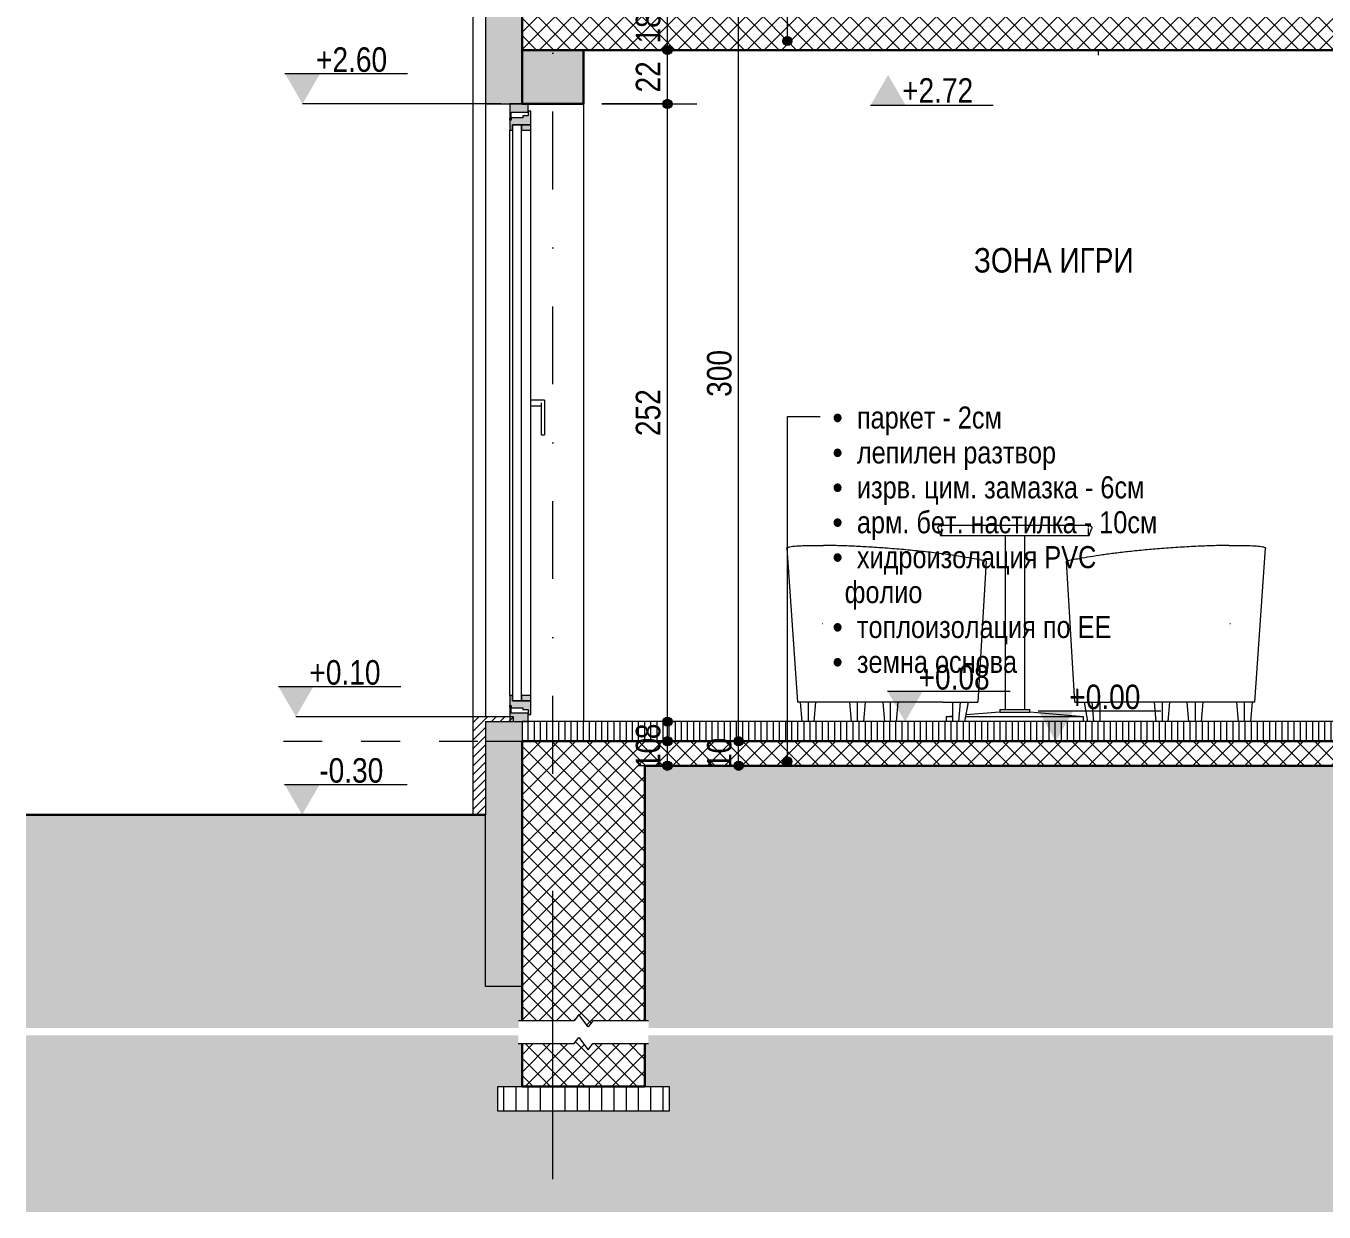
# Model space of a CAD drawing. Header units: centimetres. Extents: x -1987 to 51, y -192 to 807.
# Drawn here: x -1987 to -1457, y -192 to 292 of the extents above; entities that cross this region are included whole.
import ezdxf

# ---------------------------------------------------------------- set-up
doc = ezdxf.new("R2010")
doc.units = ezdxf.units.CM
doc.linetypes.add('Dash', pattern=[31.75, 15.875, -15.875])
doc.linetypes.add('Dash dot', pattern=[79.375, 31.75, -23.8125, 0, -23.8125])
for name, color, linetype, lineweight in [('A-ANNO-DIMS', 7, 'Continuous', 9), ('A-ANNO-DIMS-50', 7, 'Continuous', 9), ('A-ANNO-NOTE', 7, 'Continuous', 9), ('A-AREA-IDEN', 7, 'Continuous', 9), ('A-DETL-GENF', 7, 'Continuous', 9), ('A-DETL-MBND', 7, 'Continuous', 9), ('A-FLOR-FNSH', 7, 'Continuous', 9), ('A-FLOR-LEVL', 7, 'Continuous', 9), ('A-FLOR-MCUT', 7, 'Continuous', 9), ('A-FLOR-PATT', 7, 'Continuous', 9), ('A-GLAZ', 7, 'Continuous', 5), ('A-WALL', 7, 'Continuous', 9), ('A-WALL-PATT', 7, 'Continuous', 9), ('G-ANNO-DIMS', 7, 'Continuous', 9), ('G-ANNO-TEXT', 7, 'Continuous', 9), ('I-FURN', 7, 'Continuous', 9), ('S-BEAM', 7, 'Continuous', 9), ('S-COLS', 7, 'Continuous', 9), ('S-GRID', 7, 'Continuous', 9)]:
    doc.layers.add(name, color=color, linetype=linetype, lineweight=lineweight)
doc.layers.add('A-DETL', color=7, linetype='Continuous', lineweight=9, true_color=0x008000)
doc.styles.add('Arial Narrow', font='ARIALN.TTF', dxfattribs={"height": 10})
doc.styles.add('Arial Narrow_1', font='ARIALN.TTF', dxfattribs={"height": 10})
doc.styles.add('Arial Narrow_3', font='ARIALN.TTF', dxfattribs={"height": 9})
doc.dimstyles.new('TEC_DIM', dxfattribs={"dimscale": 30.48, "dimtxt": 10.23431, "dimasz": 0.492126, "dimexe": 0.393701, "dimexo": 0.246063, "dimgap": 0, "dimtad": 1, "dimdec": 0, "dimzin": 0, "dimdsep": 46, "dimtxsty": 'Arial Narrow', "dimblk1": 'DOTSMALL', "dimblk2": 'DOTSMALL', "dimsah": 1, "dimcen": 0.09, "dimazin": 0, "dimtfac": 1, "dimtdec": 4, "dimtix": 1, "dimtmove": 0, "dimatfit": 3, "dimfxl": 0, "dimtvp": 1, "dimtolj": 1, "dimtzin": 0, "dimarcsym": 0})
pattern_1 = [(45, (-985.806, 295.661), (-1.767767, 1.767767), [])]
pattern_2 = [(45, (-985.806, 295.661), (-3.535534, 3.535534), []), (135, (-985.806, 295.661), (-3.535534, -3.535534), [])]
pattern_3 = [(0, (-985.806, 295.661), (19.05, 19.05), [19.05, -19.05]), (0, (-985.806, 302.805), (19.05, 19.05), [19.05, -19.05]), (0, (-985.806, 309.948), (19.05, 19.05), [19.05, -19.05]), (90, (-983.425, 312.33), (-19.05, 19.05), [19.05, -19.05]), (90, (-976.281, 312.33), (-19.05, 19.05), [19.05, -19.05]), (90, (-969.137, 312.33), (-19.05, 19.05), [19.05, -19.05])]

# ---------------------------------------------------------------- blocks, each defined once
blk = doc.blocks.new('SINGLE - OK - 100x252-2419123-1-1')
at = {"layer": 'A-GLAZ', "true_color": 0xc0c0c0}
h = blk.add_hatch(color=9, dxfattribs=at)
h.paths.add_polyline_path([(-1781.64, 8), (-1781.64, 11.4), (-1788.59, 11.4), (-1788.59, 13.9), (-1789.14, 13.84), (-1789.14, 8), (-1783.18, 8)])
h.paths.add_polyline_path([(-1789.14, 254.1), (-1788.59, 254.1), (-1788.59, 256.6), (-1781.64, 256.6), (-1781.64, 260), (-1789.14, 260)])
h = blk.add_hatch(color=9, dxfattribs=at)
h.paths.add_polyline_path([(-1780.64, 10.9), (-1780.64, 16.5), (-1788.04, 16.5), (-1788.04, 18.7), (-1789.14, 18.7), (-1789.14, 14.6), (-1788.59, 14.6), (-1788.59, 13.62), (-1783.82, 13.62), (-1783.82, 12.9), (-1781.64, 12.9), (-1781.64, 10.9)])
h.paths.add_polyline_path([(-1789.14, 249.3), (-1788.04, 249.3), (-1788.04, 251.5), (-1780.64, 251.5), (-1780.64, 257.1), (-1781.64, 257.1), (-1781.64, 255.1), (-1783.82, 255.1), (-1783.82, 254.38), (-1788.59, 254.38), (-1788.59, 253.4), (-1789.14, 253.4)])
h = blk.add_hatch(color=9, dxfattribs=at)
h.paths.add_polyline_path([(-1784.44, 16.5), (-1780.64, 16.5), (-1780.64, 18.7), (-1784.44, 18.7)])
h.paths.add_polyline_path([(-1784.44, 249.3), (-1780.64, 249.3), (-1780.64, 251.5), (-1784.44, 251.5)])
at = {"layer": 'A-GLAZ'}
for p, q in [((-1781.64, 260), (-1789.14, 260)), ((-1789.14, 260), (-1789.14, 254.1)), ((-1781.64, 256.6), (-1781.64, 260)), ((-1788.59, 254.1), (-1788.59, 256.6)), ((-1788.59, 256.6), (-1781.64, 256.6)), ((-1783.82, 254.38), (-1788.59, 254.38)), ((-1788.59, 254.38), (-1788.59, 253.4)), ((-1781.64, 255.1), (-1783.82, 255.1)), ((-1783.82, 255.1), (-1783.82, 254.38)), ((-1780.64, 257.1), (-1781.64, 257.1)), ((-1781.64, 257.1), (-1781.64, 255.1)), ((-1780.64, 251.5), (-1780.64, 257.1)), ((-1789.14, 254.1), (-1788.59, 254.1)), ((-1789.14, 253.4), (-1789.14, 254.1)), ((-1788.59, 253.4), (-1789.14, 253.4)), ((-1789.14, 253.4), (-1789.14, 249.3)), ((-1789.14, 249.3), (-1788.04, 249.3)), ((-1789.14, 18.7), (-1789.14, 249.3)), ((-1788.04, 251.5), (-1788.04, 16.5)), ((-1784.44, 251.5), (-1788.04, 251.5)), ((-1788.04, 249.3), (-1788.04, 251.5)), ((-1788.04, 251.5), (-1780.64, 251.5)), ((-1784.44, 16.5), (-1784.44, 251.5)), ((-1784.44, 251.5), (-1784.44, 249.3)), ((-1780.64, 251.5), (-1784.44, 251.5)), ((-1784.44, 249.3), (-1780.64, 249.3)), ((-1780.64, 249.3), (-1780.64, 251.5)), ((-1780.64, 18.7), (-1780.64, 249.3)), ((-1776.29, 139.2), (-1780.64, 139.2)), ((-1775.04, 139.2), (-1776.29, 139.2)), ((-1776.29, 125.83), (-1776.29, 138)), ((-1775.04, 139.2), (-1775.04, 138)), ((-1775.04, 138), (-1775.04, 125.83)), ((-1780.64, 136.8), (-1776.29, 136.8)), ((-1776.29, 125.04), (-1775.04, 125.04)), ((-1788.04, 18.7), (-1789.14, 18.7)), ((-1789.14, 18.7), (-1789.14, 14.6)), ((-1788.04, 16.5), (-1788.04, 18.7)), ((-1788.04, 16.5), (-1784.44, 16.5)), ((-1780.64, 16.5), (-1788.04, 16.5)), ((-1784.44, 18.7), (-1784.44, 16.5)), ((-1780.64, 18.7), (-1784.44, 18.7)), ((-1784.44, 16.5), (-1780.64, 16.5)), ((-1780.64, 16.5), (-1780.64, 18.7)), ((-1780.64, 10.9), (-1780.64, 16.5)), ((-1789.14, 14.6), (-1788.59, 14.6)), ((-1789.14, 13.9), (-1789.14, 14.6)), ((-1788.59, 13.9), (-1789.14, 13.9)), ((-1789.14, 13.9), (-1789.14, 8)), ((-1788.59, 14.6), (-1788.59, 13.62)), ((-1788.59, 11.4), (-1788.59, 13.9)), ((-1788.59, 13.62), (-1783.82, 13.62)), ((-1781.64, 11.4), (-1788.59, 11.4)), ((-1783.82, 13.62), (-1783.82, 12.9)), ((-1783.82, 12.9), (-1781.64, 12.9)), ((-1781.64, 12.9), (-1781.64, 10.9)), ((-1781.64, 8), (-1781.64, 11.4)), ((-1781.64, 10.9), (-1780.64, 10.9)), ((-1789.14, 8), (-1781.64, 8))]:
    blk.add_line(p, q, dxfattribs=at)
at = {"layer": 'A-GLAZ', "flags": 128}
for points in [[(-1776.29, 125.04), (-1776.29, 125.06), (-1776.29, 125.1), (-1776.29, 125.18), (-1776.29, 125.27), (-1776.29, 125.39), (-1776.29, 125.53), (-1776.29, 125.68), (-1776.29, 125.83)], [(-1775.04, 125.83), (-1775.04, 125.68), (-1775.04, 125.53), (-1775.04, 125.39), (-1775.04, 125.27), (-1775.04, 125.18), (-1775.04, 125.1), (-1775.04, 125.06), (-1775.04, 125.04)]]:
    blk.add_lwpolyline(points, dxfattribs=at)
blk = doc.blocks.new('Furniture_Crescent_Armchair - 870x580x380mm-1673152-1-1')
at = {"layer": 'I-FURN', "color": 253, "true_color": 0xaaaaaa}
for p, q in [((-887.86, 79.85), (-883.61, 79.85)), ((-898.52, 78.72), (-894.14, 16)), ((-817.2, 73.47), (-820.66, 16)), ((-884.7, 16), (-894.14, 16)), ((-892.31, 8), (-893.01, 16)), ((-889.83, 16), (-889.83, 8)), ((-887.36, 8), (-886.65, 16)), ((-880.46, 16), (-884.7, 16)), ((-834.89, 16), (-880.46, 16)), ((-872.17, 8), (-872.88, 16)), ((-869.69, 8), (-869.69, 16)), ((-866.51, 16), (-867.22, 8)), ((-859.43, 16), (-858.72, 8)), ((-856.24, 8), (-856.24, 16)), ((-853.77, 8), (-853.06, 16)), ((-834.89, 16), (-820.66, 16)), ((-830.8, 8), (-830.8, 16)), ((-828.33, 8), (-827.62, 16)), ((-825.85, 8), (-824.44, 16))]:
    blk.add_line(p, q, dxfattribs=at)
at = {"layer": 'I-FURN', "color": 253, "true_color": 0xaaaaaa, "flags": 128}
blk.add_lwpolyline([(-884.11, 47.99), (-884.01, 48), (-883.92, 48)], dxfattribs=at)
at = {"layer": 'I-FURN', "color": 253, "true_color": 0xaaaaaa}
for points, knots in [([(-898.47, 78.59), (-898.6, 78.79), (-898.34, 79.15), (-896.35, 79.55), (-893.45, 79.76), (-890.46, 79.84), (-888.76, 79.85), (-887.86, 79.85)], [0.4705882, 0.4705882, 0.4705882, 0.4705882, 0.6029412, 0.7352941, 0.8676471, 0.9338235, 1, 1, 1, 1]), ([(-831.92, 76), (-832.81, 76.13), (-834.68, 76.4), (-838.75, 76.92), (-844.39, 77.56), (-851.75, 78.26), (-859.1, 78.84), (-866.11, 79.29), (-872.57, 79.61), (-877.53, 79.78), (-881.14, 79.84), (-882.81, 79.85), (-883.61, 79.85)], [-1, -1, -1, -1, -0.933824, -0.867647, -0.735294, -0.602941, -0.470588, -0.352941, -0.235294, -0.117647, -0.058824, 0, 0, 0, 0]), ([(-817.2, 73.47), (-818.42, 73.72), (-821.02, 74.22), (-825.86, 75.06), (-829.64, 75.66), (-831.92, 76)], [-1, -1, -1, -1, -0.7, -0.4, 0, 0, 0, 0])]:
    blk.add_open_spline(points, degree=3, knots=knots, dxfattribs=at)
blk = doc.blocks.new('Furniture_Table_Cafe - Furniture_Table_Cafe-V22-1-1')
at = {"layer": 'I-FURN', "color": 253, "true_color": 0xaaaaaa}
for p, q in [((-1614.46, 86.64), (-1613.44, 84)), ((-1613.14, 88), (-1613.14, 87.3)), ((-1613.14, 86.85), (-1613.14, 84)), ((-1553.14, 87.3), (-1553.14, 88)), ((-1553.14, 84), (-1553.14, 86.85)), ((-1552.84, 84), (-1551.83, 86.64)), ((-1613.44, 84), (-1552.84, 84)), ((-1587.14, 84), (-1587.14, 12.92)), ((-1579.14, 12.92), (-1579.14, 84)), ((-1589.23, 11.92), (-1603.01, 10.71)), ((-1589.23, 12.92), (-1589.23, 11.92)), ((-1589.23, 12.92), (-1577.06, 12.92)), ((-1589.23, 11.92), (-1577.06, 11.92)), ((-1577.06, 11.92), (-1577.06, 12.92)), ((-1555.14, 10), (-1577.06, 11.92)), ((-1608.44, 10.24), (-1611.14, 10)), ((-1611.14, 10), (-1611.14, 8)), ((-1608.49, 10), (-1611.14, 10)), ((-1555.14, 10), (-1603.24, 10)), ((-1555.14, 8), (-1555.14, 10))]:
    blk.add_line(p, q, dxfattribs=at)
at = {"layer": 'I-FURN', "color": 253, "true_color": 0xaaaaaa, "flags": 128}
for points in [[(-1614.46, 86.64), (-1614.47, 86.68), (-1614.48, 86.72), (-1614.49, 86.76), (-1614.5, 86.79), (-1614.51, 86.83), (-1614.52, 86.87), (-1614.52, 86.91), (-1614.52, 86.95), (-1614.52, 86.99), (-1614.52, 87.03), (-1614.52, 87.07), (-1614.52, 87.11), (-1614.51, 87.15), (-1614.51, 87.19), (-1614.5, 87.23), (-1614.49, 87.27), (-1614.48, 87.31), (-1614.46, 87.35), (-1614.45, 87.38), (-1614.43, 87.42), (-1614.41, 87.46), (-1614.39, 87.49), (-1614.37, 87.53), (-1614.35, 87.56), (-1614.33, 87.59), (-1614.31, 87.62), (-1614.28, 87.65), (-1614.25, 87.68), (-1614.23, 87.71), (-1614.2, 87.74), (-1614.17, 87.77), (-1614.13, 87.79), (-1614.1, 87.82), (-1614.07, 87.84), (-1614.04, 87.86), (-1614, 87.88), (-1613.97, 87.9), (-1613.93, 87.91), (-1613.89, 87.93), (-1613.85, 87.94), (-1613.82, 87.96), (-1613.78, 87.97), (-1613.74, 87.98), (-1613.7, 87.98), (-1613.66, 87.99), (-1613.62, 88), (-1613.58, 88), (-1613.54, 88), (-1613.52, 88)], [(-1613.52, 88), (-1613.5, 88), (-1613.43, 88), (-1613.31, 88), (-1613.14, 88)], [(-1552.76, 88), (-1552.79, 88), (-1552.86, 88), (-1552.98, 88), (-1553.15, 88), (-1553.37, 88), (-1553.63, 88), (-1553.95, 88), (-1554.31, 88), (-1554.71, 88), (-1555.16, 88), (-1555.66, 88), (-1556.2, 88), (-1556.78, 88), (-1557.4, 88), (-1558.07, 88), (-1558.78, 88), (-1559.52, 88), (-1560.3, 88), (-1561.12, 88), (-1561.98, 88), (-1562.87, 88), (-1563.79, 88), (-1564.74, 88), (-1565.72, 88), (-1566.73, 88), (-1567.76, 88), (-1568.82, 88), (-1569.91, 88), (-1571.01, 88), (-1572.13, 88), (-1573.28, 88), (-1574.43, 88), (-1575.6, 88), (-1576.79, 88), (-1577.98, 88), (-1579.18, 88), (-1580.39, 88), (-1581.6, 88), (-1582.82, 88), (-1584.03, 88), (-1585.24, 88), (-1586.45, 88), (-1587.66, 88), (-1588.86, 88), (-1590.05, 88), (-1591.22, 88), (-1592.39, 88), (-1593.54, 88), (-1594.67, 88), (-1595.79, 88), (-1596.88, 88), (-1597.95, 88), (-1599, 88), (-1600.03, 88), (-1601.02, 88), (-1601.99, 88), (-1602.93, 88), (-1603.83, 88), (-1604.71, 88), (-1605.55, 88), (-1606.35, 88), (-1607.11, 88), (-1607.84, 88), (-1608.53, 88), (-1609.18, 88), (-1609.78, 88), (-1610.34, 88), (-1610.86, 88), (-1611.34, 88), (-1611.77, 88), (-1612.15, 88), (-1612.49, 88), (-1612.78, 88), (-1613.02, 88), (-1613.22, 88), (-1613.37, 88), (-1613.47, 88), (-1613.52, 88), (-1613.52, 88)], [(-1553.17, 88), (-1553.07, 88), (-1552.92, 88), (-1552.82, 88), (-1552.77, 88), (-1552.76, 88)], [(-1552.76, 88), (-1552.72, 88), (-1552.68, 88), (-1552.64, 87.99), (-1552.6, 87.99), (-1552.56, 87.98), (-1552.53, 87.97), (-1552.49, 87.96), (-1552.45, 87.95), (-1552.41, 87.94), (-1552.37, 87.92), (-1552.34, 87.9), (-1552.3, 87.89), (-1552.27, 87.87), (-1552.23, 87.85), (-1552.2, 87.83), (-1552.17, 87.8), (-1552.13, 87.78), (-1552.1, 87.75), (-1552.07, 87.72), (-1552.05, 87.7), (-1552.02, 87.67), (-1551.99, 87.64), (-1551.97, 87.61), (-1551.94, 87.57), (-1551.92, 87.54), (-1551.9, 87.51), (-1551.88, 87.47), (-1551.86, 87.44), (-1551.85, 87.4), (-1551.83, 87.36), (-1551.82, 87.32), (-1551.8, 87.29), (-1551.79, 87.25), (-1551.79, 87.21), (-1551.78, 87.17), (-1551.77, 87.13), (-1551.77, 87.09), (-1551.76, 87.05), (-1551.76, 87.01), (-1551.76, 86.97), (-1551.77, 86.93), (-1551.77, 86.89), (-1551.77, 86.85), (-1551.78, 86.81), (-1551.79, 86.77), (-1551.8, 86.73), (-1551.81, 86.7), (-1551.82, 86.66), (-1551.83, 86.64)]]:
    blk.add_lwpolyline(points, dxfattribs=at)
blk = doc.blocks.new('Furniture_Crescent_Armchair - 870x580x380mm-V23-1-1')
at = {"layer": 'I-FURN', "color": 253, "true_color": 0xaaaaaa}
for p, q in [((-1495.72, 79.85), (-1491.48, 79.85)), ((-1485.2, 16), (-1480.82, 78.72)), ((-1558.68, 16), (-1562.14, 73.47)), ((-1558.68, 16), (-1544.45, 16)), ((-1554.9, 16), (-1553.48, 8)), ((-1551.72, 16), (-1551.01, 8)), ((-1548.54, 16), (-1548.54, 8)), ((-1498.88, 16), (-1544.45, 16)), ((-1526.28, 16), (-1525.57, 8)), ((-1523.09, 16), (-1523.09, 8)), ((-1520.62, 8), (-1519.91, 16)), ((-1512.12, 8), (-1512.83, 16)), ((-1509.64, 16), (-1509.64, 8)), ((-1506.46, 16), (-1507.17, 8)), ((-1494.64, 16), (-1498.88, 16)), ((-1485.2, 16), (-1494.64, 16)), ((-1492.69, 16), (-1491.98, 8)), ((-1489.51, 8), (-1489.51, 16)), ((-1486.32, 16), (-1487.03, 8))]:
    blk.add_line(p, q, dxfattribs=at)
at = {"layer": 'I-FURN', "color": 253, "true_color": 0xaaaaaa, "flags": 128}
blk.add_lwpolyline([(-1495.42, 48), (-1495.32, 48), (-1495.22, 47.99)], dxfattribs=at)
at = {"layer": 'I-FURN', "color": 253, "true_color": 0xaaaaaa}
for points, knots in [([(-1495.72, 79.85), (-1496.63, 79.85), (-1498.51, 79.84), (-1502.63, 79.76), (-1508.33, 79.55), (-1515.72, 79.15), (-1523.08, 78.63), (-1530.08, 78.03), (-1536.49, 77.39), (-1541.4, 76.82), (-1544.98, 76.35), (-1546.62, 76.12), (-1547.41, 76)], [-1, -1, -1, -1, -0.933824, -0.867647, -0.735294, -0.602941, -0.470588, -0.352941, -0.235294, -0.117647, -0.058824, 0, 0, 0, 0]), ([(-1491.48, 79.85), (-1490.68, 79.85), (-1489.16, 79.84), (-1486.44, 79.78), (-1483.69, 79.61), (-1481.55, 79.29), (-1480.79, 78.93), (-1480.81, 78.68), (-1480.86, 78.59)], [0, 0, 0, 0, 0.0588235, 0.1176471, 0.2352941, 0.3529412, 0.4705882, 0.5294118, 0.5294118, 0.5294118, 0.5294118]), ([(-1547.41, 76), (-1549.13, 75.74), (-1552.41, 75.23), (-1557.42, 74.38), (-1560.51, 73.8), (-1562.14, 73.47)], [-1, -1, -1, -1, -0.7, -0.4, 0, 0, 0, 0])]:
    blk.add_open_spline(points, degree=3, knots=knots, dxfattribs=at)
blk = doc.blocks.new('Furniture_Crescent_Armchair - 870x580x380mm-V24-1-1')
at = {"layer": 'I-FURN', "color": 253, "true_color": 0xaaaaaa}
blk.add_line((-1676.16, 78.72), (-1671.78, 16), dxfattribs=at)
blk.add_open_spline([(-1676.13, 78.84), (-1676.18, 78.76), (-1676.17, 78.68), (-1676.11, 78.59)], degree=3, dxfattribs=at)
blk = doc.blocks.new('Furniture_Crescent_Armchair - 870x580x380mm-V25-1-1')
at = {"layer": 'I-FURN', "color": 253, "true_color": 0xaaaaaa}
blk.add_line((-1485.2, 16), (-1480.82, 78.72), dxfattribs=at)
blk.add_open_spline([(-1480.86, 78.59), (-1480.81, 78.68), (-1480.8, 78.76), (-1480.85, 78.84)], degree=3, dxfattribs=at)
blk = doc.blocks.new('TEC-BREAKLINE - M_Break Line-2500870-1-1')
at = {"layer": 'A-DETL-GENF'}
for p, q in [((-1762.95, -114), (-1785.63, -114)), ((-1761.05, -111.46), (-1762.95, -114)), ((-1757.24, -116.54), (-1761.05, -111.46)), ((-1755.33, -114), (-1757.24, -116.54)), ((-1732.57, -114), (-1755.33, -114))]:
    blk.add_line(p, q, dxfattribs=at)
blk = doc.blocks.new('TEC-BREAKLINE - M_Break Line-V26-1-1')
at = {"layer": 'A-DETL-GENF'}
for p, q in [((-1762.95, -123.37), (-1761.05, -120.83)), ((-1761.05, -120.83), (-1757.24, -125.91)), ((-1785.72, -123.37), (-1762.95, -123.37)), ((-1757.24, -125.91), (-1755.33, -123.37)), ((-1755.33, -123.37), (-1732.66, -123.37))]:
    blk.add_line(p, q, dxfattribs=at)
blk = doc.blocks.new('Spot Elevations - ELEVATION_PROJECT-V44-1-1')
at = {"layer": 'A-ANNO-NOTE'}
blk.add_hatch(color=256, dxfattribs=at).paths.add_polyline_path([(-1642.01, 259.44), (-1627.7, 259.44), (-1634.85, 271.83)])
blk.add_line((-1642.01, 259.44), (-1592.01, 259.44), dxfattribs=at)
blk = doc.blocks.new('Spot Elevations - ELEVATION_PROJECT-150941-1-1')
at = {"layer": 'A-ANNO-NOTE'}
blk.add_hatch(color=256, dxfattribs=at).paths.add_polyline_path([(-1581.3, 312.39), (-1566.99, 312.39), (-1574.14, 300)])
blk.add_line((-1581.3, 312.39), (-1531.3, 312.39), dxfattribs=at)
blk = doc.blocks.new('DIMBLOCK1-1-1')
at = {"layer": 'A-ANNO-DIMS-50', "transparency": 16777216}
h = blk.add_hatch(color=256, dxfattribs=at)
edge = h.paths.add_edge_path()
edge.add_arc((-1724.88, 0), 1.87, 0, 360)
h = blk.add_hatch(color=256, dxfattribs=at)
edge = h.paths.add_edge_path()
edge.add_arc((-1724.88, -10), 1.87, 0, 360)
for p, q in [((-1720.03, 0), (-1736.88, 0)), ((-1724.88, -10), (-1724.88, 0)), ((-1724.88, 0), (-1720.03, 0)), ((-1720.03, -10), (-1736.88, -10)), ((-1724.88, -10), (-1720.03, -10))]:
    blk.add_line(p, q, dxfattribs=at)
for centre in [(-1724.88, 0), (-1724.88, -10)]:
    blk.add_circle(centre, 1.87, dxfattribs=at)
at = {"layer": 'A-ANNO-DIMS-50', "color": 0, "transparency": 16777216, "insert": (-1737.8, -11.34), "char_height": 10, "width": 15.2053, "attachment_point": 1, "rotation": 90, "line_spacing_factor": 0.974696, "style": 'Arial Narrow'}
blk.add_mtext('10', dxfattribs=at)
blk = doc.blocks.new('_DotSmall')
at = {"color": 0, "linetype": 'ByBlock', "const_width": 0.5}
blk.add_lwpolyline([(-0.0625, 0, 1), (0.0625, 0, 1)], format="xyb", close=True, dxfattribs=at)
blk = doc.blocks.new('DIMBLOCK2-1-1')
at = {"layer": 'A-ANNO-DIMS-50', "transparency": 16777216}
h = blk.add_hatch(color=256, dxfattribs=at)
edge = h.paths.add_edge_path()
edge.add_arc((-1724.88, 8), 1.87, 0, 360)
h = blk.add_hatch(color=256, dxfattribs=at)
edge = h.paths.add_edge_path()
edge.add_arc((-1724.88, 0), 1.87, 0, 360)
for p, q in [((-1721.64, 8), (-1736.88, 8)), ((-1724.88, 0), (-1724.88, 8)), ((-1724.88, 8), (-1721.64, 8)), ((-1720.03, 0), (-1736.88, 0)), ((-1724.88, 0), (-1720.03, 0))]:
    blk.add_line(p, q, dxfattribs=at)
for centre in [(-1724.88, 8), (-1724.88, 0)]:
    blk.add_circle(centre, 1.87, dxfattribs=at)
at = {"layer": 'A-ANNO-DIMS-50', "color": 0, "transparency": 16777216, "insert": (-1737.8, 0.83), "char_height": 10, "width": 7.6026, "attachment_point": 1, "rotation": 90, "line_spacing_factor": 0.974696, "style": 'Arial Narrow'}
blk.add_mtext('\\fArial Narrow|b0|i0|c204|p34|;8', dxfattribs=at)
blk = doc.blocks.new('DIMBLOCK3-1-1')
at = {"layer": 'A-ANNO-DIMS-50', "transparency": 16777216}
h = blk.add_hatch(color=256, dxfattribs=at)
edge = h.paths.add_edge_path()
edge.add_arc((-1724.88, 260), 1.88, 0, 360)
h = blk.add_hatch(color=256, dxfattribs=at)
edge = h.paths.add_edge_path()
edge.add_arc((-1724.88, 8), 1.87, 0, 360)
for p, q in [((-1751.64, 260), (-1712.88, 260)), ((-1724.88, 260), (-1751.64, 260)), ((-1724.88, 8), (-1724.88, 260)), ((-1721.64, 8), (-1736.88, 8)), ((-1724.88, 8), (-1721.64, 8))]:
    blk.add_line(p, q, dxfattribs=at)
for centre, radius in [((-1724.88, 260), 1.88), ((-1724.88, 8), 1.87)]:
    blk.add_circle(centre, radius, dxfattribs=at)
at = {"layer": 'A-ANNO-DIMS-50', "color": 0, "transparency": 16777216, "insert": (-1737.8, 124.5), "char_height": 10, "width": 22.8079, "attachment_point": 1, "rotation": 90, "line_spacing_factor": 0.974696, "style": 'Arial Narrow'}
blk.add_mtext('252', dxfattribs=at)
blk = doc.blocks.new('DIMBLOCK4-1-1')
at = {"layer": 'A-ANNO-DIMS-50', "transparency": 16777216}
h = blk.add_hatch(color=256, dxfattribs=at)
edge = h.paths.add_edge_path()
edge.add_arc((-1724.88, 282), 1.88, 0, 360)
h = blk.add_hatch(color=256, dxfattribs=at)
edge = h.paths.add_edge_path()
edge.add_arc((-1724.88, 260), 1.88, 0, 360)
for p, q in [((-1720.03, 282), (-1736.88, 282)), ((-1724.88, 260), (-1724.88, 282)), ((-1724.88, 282), (-1720.03, 282)), ((-1751.64, 260), (-1712.88, 260)), ((-1724.88, 260), (-1751.64, 260))]:
    blk.add_line(p, q, dxfattribs=at)
for centre in [(-1724.88, 282), (-1724.88, 260)]:
    blk.add_circle(centre, 1.88, dxfattribs=at)
at = {"layer": 'A-ANNO-DIMS-50', "color": 0, "transparency": 16777216, "insert": (-1737.8, 264.66), "char_height": 10, "width": 15.2053, "attachment_point": 1, "rotation": 90, "line_spacing_factor": 0.974696, "style": 'Arial Narrow'}
blk.add_mtext('22', dxfattribs=at)
blk = doc.blocks.new('DIMBLOCK5-1-1')
at = {"layer": 'A-ANNO-DIMS-50', "transparency": 16777216}
h = blk.add_hatch(color=256, dxfattribs=at)
edge = h.paths.add_edge_path()
edge.add_arc((-1724.88, 300), 1.88, 0, 360)
h = blk.add_hatch(color=256, dxfattribs=at)
edge = h.paths.add_edge_path()
edge.add_arc((-1724.88, 282), 1.88, 0, 360)
for p, q in [((-1720.03, 300), (-1736.88, 300)), ((-1724.88, 282), (-1724.88, 300)), ((-1724.88, 300), (-1720.03, 300)), ((-1720.03, 282), (-1736.88, 282)), ((-1724.88, 282), (-1720.03, 282))]:
    blk.add_line(p, q, dxfattribs=at)
for centre in [(-1724.88, 300), (-1724.88, 282)]:
    blk.add_circle(centre, 1.88, dxfattribs=at)
at = {"layer": 'A-ANNO-DIMS-50', "color": 0, "transparency": 16777216, "insert": (-1737.8, 284.66), "char_height": 10, "width": 15.2053, "attachment_point": 1, "rotation": 90, "line_spacing_factor": 0.974696, "style": 'Arial Narrow'}
blk.add_mtext('18', dxfattribs=at)
blk = doc.blocks.new('DIMBLOCK8-1-1')
at = {"layer": 'A-ANNO-DIMS-50', "transparency": 16777216}
h = blk.add_hatch(color=256, dxfattribs=at)
edge = h.paths.add_edge_path()
edge.add_arc((-1695.83, 0), 1.87, 0, 360)
h = blk.add_hatch(color=256, dxfattribs=at)
edge = h.paths.add_edge_path()
edge.add_arc((-1695.83, -10), 1.87, 0, 360)
for p, q in [((-1690.98, 0), (-1707.83, 0)), ((-1695.83, -10), (-1695.83, 0)), ((-1695.83, 0), (-1690.98, 0)), ((-1690.98, -10), (-1707.83, -10)), ((-1695.83, -10), (-1690.98, -10))]:
    blk.add_line(p, q, dxfattribs=at)
for centre in [(-1695.83, 0), (-1695.83, -10)]:
    blk.add_circle(centre, 1.87, dxfattribs=at)
at = {"layer": 'A-ANNO-DIMS-50', "color": 0, "transparency": 16777216, "insert": (-1708.75, -11.34), "char_height": 10, "width": 15.2053, "attachment_point": 1, "rotation": 90, "line_spacing_factor": 0.974696, "style": 'Arial Narrow'}
blk.add_mtext('10', dxfattribs=at)
blk = doc.blocks.new('DIMBLOCK9-1-1')
at = {"layer": 'A-ANNO-DIMS-50', "transparency": 16777216}
h = blk.add_hatch(color=256, dxfattribs=at)
edge = h.paths.add_edge_path()
edge.add_arc((-1695.83, 300), 1.88, 0, 360)
h = blk.add_hatch(color=256, dxfattribs=at)
edge = h.paths.add_edge_path()
edge.add_arc((-1695.83, 0), 1.87, 0, 360)
for p, q in [((-1690.98, 300), (-1707.83, 300)), ((-1695.83, 0), (-1695.83, 300)), ((-1695.83, 300), (-1690.98, 300)), ((-1690.98, 0), (-1707.83, 0)), ((-1695.83, 0), (-1690.98, 0))]:
    blk.add_line(p, q, dxfattribs=at)
for centre, radius in [((-1695.83, 300), 1.88), ((-1695.83, 0), 1.87)]:
    blk.add_circle(centre, radius, dxfattribs=at)
at = {"layer": 'A-ANNO-DIMS-50', "color": 0, "transparency": 16777216, "insert": (-1708.75, 140.5), "char_height": 10, "width": 22.8079, "attachment_point": 1, "rotation": 90, "line_spacing_factor": 0.974696, "style": 'Arial Narrow'}
blk.add_mtext('300', dxfattribs=at)

msp = doc.modelspace()

# ---------------------------------------------------------------- hatches: boundary and pattern name
at = {"layer": 'A-DETL-GENF'}
h = msp.add_hatch(dxfattribs=at)
h.set_pattern_fill('FP1_13', color=256, style=0, pattern_type=2)
h.set_pattern_definition(pattern_3)
h.paths.add_polyline_path([(-97.77, -116.98), (16.27, -116.98), (16.27, -30), (-204.14, -30), (-204.14, -100), (-209.14, -100), (-209.14, -114), (-207.51, -114), (-207.51, -116.98), (-108.91, -116.98)])
h.paths.add_polyline_path([(-1785.63, -116.98), (-1785.63, -114), (-1784.14, -114), (-1784.14, -100), (-1799.14, -100), (-1799.14, -30), (-1986.6, -30), (-1986.6, -116.98), (-1786.27, -116.98)])
h.paths.add_polyline_path([(-1727.85, -116.98), (-1378.13, -116.98), (-1378.13, -114), (-1376.64, -114), (-1376.64, -10), (-1734.14, -10), (-1734.14, -114), (-1732.57, -114), (-1732.57, -116.98)])
h.paths.add_polyline_path([(-1325.07, -116.98), (-735.63, -116.98), (-735.63, -114), (-734.14, -114), (-734.14, -10), (-1326.64, -10), (-1326.64, -114), (-1325.07, -114), (-1325.07, -116.54)])
h.paths.add_polyline_path([(-241, -116.98), (-241, -114), (-239.14, -114), (-239.14, -20), (-684.14, -20), (-684.14, -114), (-682.57, -114), (-682.57, -116.98), (-245.2, -116.98)])
h = msp.add_hatch(dxfattribs=at)
h.set_pattern_fill('FP1_13', color=256, style=0, pattern_type=2)
h.set_pattern_definition(pattern_3)
h.paths.add_polyline_path([(-985.17, -192.07), (16.27, -192.07), (16.27, -120.01), (-207.41, -120.01), (-207.41, -123.37), (-209.14, -123.37), (-209.14, -140.87), (-199.14, -140.87), (-199.14, -150.87), (-249.14, -150.87), (-249.14, -140.87), (-239.14, -140.87), (-239.14, -123.37), (-241.15, -123.37), (-241.15, -120.01), (-682.66, -120.01), (-682.66, -123.37), (-684.14, -123.37), (-684.14, -140.87), (-674.14, -140.87), (-674.14, -150.87), (-744.14, -150.87), (-744.14, -140.87), (-734.14, -140.87), (-734.14, -123.37), (-735.72, -123.37), (-735.72, -120.01), (-1325.16, -120.01), (-1325.16, -123.37), (-1326.64, -123.37), (-1326.64, -140.87), (-1316.64, -140.87), (-1316.64, -150.87), (-1386.64, -150.87), (-1386.64, -140.87), (-1376.64, -140.87), (-1376.64, -123.37), (-1378.22, -123.37), (-1378.22, -120.01), (-1732.66, -120.01), (-1732.66, -123.37), (-1734.14, -123.37), (-1734.14, -140.87), (-1724.14, -140.87), (-1724.14, -150.87), (-1794.14, -150.87), (-1794.14, -140.87), (-1784.14, -140.87), (-1784.14, -123.37), (-1785.72, -123.37), (-1785.72, -120.01), (-1986.6, -120.01), (-1986.6, -192.07), (-1429.96, -192.07)])
at = {"layer": 'A-FLOR-PATT'}
h = msp.add_hatch(dxfattribs=at)
h.set_pattern_fill('FP1_11', color=256, style=0, pattern_type=2)
h.set_pattern_definition(pattern_2)
h.paths.add_polyline_path([(-1086.87, 282), (-224.14, 282), (-224.14, 300), (-1784.14, 300), (-1784.14, 282), (-1090.79, 282)])
at = {"layer": 'A-FLOR-PATT', "true_color": 0x787878}
h = msp.add_hatch(dxfattribs=at)
h.set_pattern_fill('FP1_5', color=8, style=0, pattern_type=2)
h.set_pattern_definition([(270, (-1004.143, 8), (2.5, 2e-16), [])])
h.paths.add_polyline_path([(-709.14, 0), (-709.14, 8), (-1784.14, 8), (-1784.14, 0), (-734.81, 0)])
at = {"layer": 'A-FLOR-PATT'}
h = msp.add_hatch(dxfattribs=at)
h.set_pattern_fill('FP1_11', color=256, style=0, pattern_type=2)
h.set_pattern_definition(pattern_2)
h.paths.add_polyline_path([(-1784.14, -10), (-684.14, -10), (-684.14, 0), (-1784.14, 0), (-1784.14, -0.69)])
at = {"layer": 'A-FLOR-PATT', "true_color": 0x787878}
h = msp.add_hatch(dxfattribs=at)
h.set_pattern_fill('FP1_14', color=8, style=0, pattern_type=2)
h.set_pattern_definition([(270, (-1006.643, -180), (5, 3e-16), [])])
h.paths.add_polyline_path([(-199.14, -150.87), (-199.14, -140.87), (-249.14, -140.87), (-249.14, -150.87), (-215.23, -150.87)])
h.paths.add_polyline_path([(-1724.14, -150.87), (-1724.14, -140.87), (-1794.14, -140.87), (-1794.14, -150.87), (-1734.14, -150.87)])
h.paths.add_polyline_path([(-1386.64, -150.87), (-1316.64, -150.87), (-1316.64, -140.87), (-1386.64, -140.87)])
h.paths.add_polyline_path([(-674.14, -150.87), (-674.14, -140.87), (-744.14, -140.87), (-744.14, -150.87)])
at = {"layer": 'A-WALL-PATT', "lineweight": 5, "true_color": 0xffff80}
h = msp.add_hatch(color=51, dxfattribs=at)
h.paths.add_polyline_path([(-1799.14, 0), (-1784.14, 0), (-1784.14, 8), (-1799.14, 8)])
h.paths.add_polyline_path([(-1798.83, 260), (-1784.14, 260), (-1784.14, 300), (-1799.14, 300), (-1799.14, 260)])
at = {"layer": 'A-WALL-PATT', "true_color": 0x808080}
msp.add_hatch(color=8, dxfattribs=at).paths.add_polyline_path([(-1783.18, 260), (-1759.14, 260), (-1759.14, 282), (-1784.14, 282), (-1784.14, 260)])
at = {"layer": 'A-WALL-PATT', "true_color": 0x787878}
h = msp.add_hatch(dxfattribs=at)
h.set_pattern_fill('FP1_10', color=8, style=0, pattern_type=2)
h.set_pattern_definition(pattern_1)
h.paths.add_polyline_path([(-1799.14, 0), (-1799.14, 8), (-1802.64, 8), (-1802.64, 10), (-1804.14, 10), (-1804.14, 0)])
h = msp.add_hatch(dxfattribs=at)
h.set_pattern_fill('FP1_10', color=8, style=0, pattern_type=2)
h.set_pattern_definition(pattern_1)
h.paths.add_polyline_path([(-1787.64, 8), (-1787.64, 10), (-1802.64, 10), (-1802.64, 8), (-1798.83, 8)])
h = msp.add_hatch(dxfattribs=at)
h.set_pattern_fill('FP1_10', color=8, style=0, pattern_type=2)
h.set_pattern_definition(pattern_1)
h.paths.add_polyline_path([(-199.14, -30), (-199.14, 0), (-204.14, 0), (-204.14, -30), (-199.86, -30)])
h.paths.add_polyline_path([(-1799.14, -30), (-1799.14, 0), (-1804.14, 0), (-1804.14, -30), (-1803.43, -30)])
at = {"layer": 'A-WALL-PATT', "true_color": 0xffff80}
msp.add_hatch(color=51, dxfattribs=at).paths.add_polyline_path([(-1799.14, -100), (-1784.14, -100), (-1784.14, 0), (-1799.14, 0), (-1799.14, -30)])
at = {"layer": 'A-WALL-PATT'}
h = msp.add_hatch(dxfattribs=at)
h.set_pattern_fill('FP1_11', color=256, style=0, pattern_type=2)
h.set_pattern_definition(pattern_2)
h.paths.add_polyline_path([(-1757.24, -116.54), (-1755.33, -114), (-1734.14, -114), (-1734.14, -10), (-1784.14, -10), (-1784.14, -114), (-1762.95, -114), (-1761.05, -111.46), (-1759.14, -114)])
h = msp.add_hatch(dxfattribs=at)
h.set_pattern_fill('FP1_11', color=256, style=0, pattern_type=2)
h.set_pattern_definition(pattern_2)
h.paths.add_polyline_path([(-1734.14, -140.87), (-1734.14, -123.37), (-1755.33, -123.37), (-1757.24, -125.91), (-1761.05, -120.83), (-1762.95, -123.37), (-1784.14, -123.37), (-1784.14, -140.87), (-1755.33, -140.87)])
at = {"layer": 'G-ANNO-TEXT'}
h = msp.add_hatch(color=256, dxfattribs=at)
edge = h.paths.add_edge_path()
edge.add_arc((-1675.96, 285.65), 1.88, 0, 360)
h = msp.add_hatch(color=256, dxfattribs=at)
edge = h.paths.add_edge_path()
edge.add_arc((-1675.96, -8.27), 1.87, 0, 360)

# ---------------------------------------------------------------- linework, layer by layer
at = {"layer": 'A-DETL', "color": 7, "lineweight": 30}
for p, q in [((-1784.14, 282), (-1759.14, 282)), ((-1784.14, -100), (-1784.14, 0)), ((-1734.14, -10), (-1734.14, -114)), ((-1376.64, -10), (-1734.14, -10)), ((-1799.14, -30), (-1986.55, -30)), ((-1784.14, -114), (-1784.14, -100)), ((-1784.14, -140.87), (-1784.14, -123.37)), ((-1734.14, -123.37), (-1734.14, -140.87)), ((-1784.14, -140.87), (-1734.14, -140.87))]:
    msp.add_line(p, q, dxfattribs=at)
at = {"layer": 'A-DETL-MBND'}
for p, q in [((-1799.14, -100), (-1799.14, -30)), ((-1784.14, -100), (-1799.14, -100)), ((-1794.14, -150.87), (-1794.14, -140.87)), ((-1794.14, -140.87), (-1784.14, -140.87)), ((-1734.14, -140.87), (-1724.14, -140.87)), ((-1724.14, -140.87), (-1724.14, -150.87)), ((-1724.14, -150.87), (-1794.14, -150.87))]:
    msp.add_line(p, q, dxfattribs=at)
at = {"layer": 'A-FLOR-FNSH', "lineweight": 30}
for p, q in [((-1759.14, 282), (-1364.14, 282)), ((-1784.14, 0), (-709.14, 0))]:
    msp.add_line(p, q, dxfattribs=at)
at = {"layer": 'A-FLOR-FNSH'}
msp.add_line((-1240.14, 8), (-1784.14, 8), dxfattribs=at)
at = {"layer": 'A-FLOR-LEVL', "linetype": 'Dash'}
msp.add_line((-1881.56, 0), (-42.9, 0), dxfattribs=at)
at = {"layer": 'A-FLOR-MCUT'}
msp.add_line((-1784.14, 8), (-1784.14, 0), dxfattribs=at)
at = {"layer": 'A-WALL'}
for p, q in [((-1804.14, -30), (-1804.14, 559.88)), ((-1799.14, 320), (-1799.14, 10)), ((-1799.14, 260), (-1784.14, 260)), ((-1759.14, 260), (-1759.14, 8)), ((-1787.64, 10), (-1804.14, 10)), ((-1799.14, 8), (-1784.14, 8)), ((-1799.14, 8), (-1799.14, -30)), ((-1787.64, 8), (-1787.64, 10)), ((-1799.14, 0), (-1784.14, 0))]:
    msp.add_line(p, q, dxfattribs=at)
at = {"layer": 'A-WALL', "lineweight": 30}
for p, q in [((-1784.14, 260), (-1784.14, 320)), ((-1759.14, 260), (-1759.14, 282)), ((-1784.14, 260), (-1759.14, 260))]:
    msp.add_line(p, q, dxfattribs=at)
at = {"layer": 'G-ANNO-DIMS'}
for p, q in [((-1863.35, 260), (-1873.76, 260)), ((-1792.83, 260), (-1863.35, 260)), ((-1852.03, 10), (-1876.46, 10)), ((-1804.14, 10), (-1852.03, 10))]:
    msp.add_line(p, q, dxfattribs=at)
at = {"layer": 'G-ANNO-TEXT'}
for p, q in [((-1675.96, 285.65), (-1675.96, 412.27)), ((-1675.96, 132.42), (-1662.58, 132.42)), ((-1675.96, -8.27), (-1675.96, 132.42))]:
    msp.add_line(p, q, dxfattribs=at)
for centre, radius in [((-1675.96, 285.65), 1.88), ((-1675.96, -8.27), 1.87)]:
    msp.add_circle(centre, radius, dxfattribs=at)
at = {"layer": 'S-BEAM'}
msp.add_line((-1549.14, 282), (-1549.14, 279.92), dxfattribs=at)
at = {"layer": 'S-COLS'}
msp.add_line((-1759.14, 260), (-1759.14, 8), dxfattribs=at)
at = {"layer": 'S-GRID', "color": 1, "linetype": 'Dash dot', "lineweight": 18, "true_color": 0xff0000}
msp.add_line((-1771.64, -92.75), (-1771.64, 652.09), dxfattribs=at)
at = {"layer": 'S-GRID', "color": 1, "lineweight": 18, "true_color": 0xff0000}
msp.add_line((-1771.64, -178.62), (-1771.64, -92.75), dxfattribs=at)

# ---------------------------------------------------------------- block references
at = {"layer": 'A-ANNO-NOTE'}
msp.add_blockref('Spot Elevations - ELEVATION_PROJECT-V44-1-1', (0, 0), dxfattribs=at)
at = {"layer": 'A-DETL-GENF'}
for name in ['TEC-BREAKLINE - M_Break Line-2500870-1-1', 'TEC-BREAKLINE - M_Break Line-V26-1-1']:
    msp.add_blockref(name, (0, 0), dxfattribs=at)
at = {"layer": 'A-GLAZ'}
msp.add_blockref('SINGLE - OK - 100x252-2419123-1-1', (0, 0), dxfattribs=at)
at = {"layer": 'G-ANNO-DIMS'}
for p in [(-299.62, -40), (-302.32, -290), (-53.78, -292), (7.69, -300), (-299.78, -330)]:
    msp.add_blockref('Spot Elevations - ELEVATION_PROJECT-150941-1-1', p, dxfattribs=at)
at = {"layer": 'I-FURN', "color": 253, "true_color": 0xaaaaaa}
for name, p in [('Furniture_Table_Cafe - Furniture_Table_Cafe-V22-1-1', (0, 0)), ('Furniture_Crescent_Armchair - 870x580x380mm-1673152-1-1', (-777.64, 0)), ('Furniture_Crescent_Armchair - 870x580x380mm-V23-1-1', (0, 0)), ('Furniture_Crescent_Armchair - 870x580x380mm-V24-1-1', (0, 0)), ('Furniture_Crescent_Armchair - 870x580x380mm-V25-1-1', (0, 0))]:
    msp.add_blockref(name, p, dxfattribs=at)

# ---------------------------------------------------------------- texts
at = {"layer": 'A-AREA-IDEN', "insert": (-1567.27, 191.07), "char_height": 10, "width": 66.45, "attachment_point": 8, "line_spacing_factor": 0.949189, "style": 'Arial Narrow_1'}
msp.add_mtext('\\pt63.5,127,190.5,254,317.5,381,444.5,508,571.5,635,698.5,762,825.5,889,952.5,1016,1079.5,1143,1206.5,1270,1333.5,1397,1460.5,1524,1587.5,1651,1714.5,1778,1841.5,1905,1968.5,2032;{\\fArial Narrow|b0|i0|c204|p34;ЗОНА ИГРИ}', dxfattribs=at)
at = {"layer": 'G-ANNO-DIMS', "char_height": 10, "attachment_point": 1, "line_spacing_factor": 0.974696, "style": 'Arial Narrow'}
for s, insert, width in [('+2.60', (-1868.24, 283.09), 34.7536), ('+2.72', (-1629.13, 270.51), 34.7536), ('+0.10', (-1870.94, 33.09), 34.7536), ('+0.08', (-1622.41, 31.09), 34.7536), ('+0.00', (-1560.93, 23.09), 34.7536), ('-0.30', (-1866.92, -6.91), 31.1923)]:
    msp.add_mtext(s, dxfattribs=dict(at, insert=insert, width=width))
at = {"layer": 'G-ANNO-TEXT', "insert": (-1657.58, 136.57), "char_height": 9, "width": 136.6025, "attachment_point": 1, "line_spacing_factor": 0.949189, "style": 'Arial Narrow_3'}
msp.add_mtext('\\pi-5.00004,l5.00004,t9.99999,15.00003,19.99998,25.00002,29.99997,35.00001,39.99996,45,50.00004,54.99999,60.00003,64.99998,70.00002,74.99997,80.00001,84.99996,90,95.00004,99.99999,105.00003,109.99998,115.00002,119.99997,125.00001,129.99996,135,140.00004,144.99999,150.00003,154.99998,160.00002;{\\fSymbol|b0|i0|c2|p18;·^I\\fArial Narrow|b0|i0|c204|p34;паркет }- 2{\\fArial Narrow|b0|i0|c204|p34;см\\P\\fSymbol|b0|i0|c2|p18;·^I\\fArial Narrow|b0|i0|c204|p34;лепилен разтвор \\P\\fSymbol|b0|i0|c2|p18;·^I\\fArial Narrow|b0|i0|c204|p34;изрв}. {\\fArial Narrow|b0|i0|c204|p34;цим}. {\\fArial Narrow|b0|i0|c204|p34;замазка }- 6{\\fArial Narrow|b0|i0|c204|p34;см \\P\\fSymbol|b0|i0|c2|p18;·^I\\fArial Narrow|b0|i0|c204|p34;арм}. {\\fArial Narrow|b0|i0|c204|p34;бет}. {\\fArial Narrow|b0|i0|c204|p34;настилка }- 10{\\fArial Narrow|b0|i0|c204|p34;см\\P\\fSymbol|b0|i0|c2|p18;·^I\\fArial Narrow|b0|i0|c204|p34;хидроизолация }PVC \\P\\pi0,t5.00004,9.99999,15.00003,19.99998,25.00002,29.99997,35.00001,39.99996,45,50.00004,54.99999,60.00003,64.99998,70.00002,74.99997,80.00001,84.99996,90,95.00004,99.99999,105.00003,109.99998,115.00002,119.99997,125.00001,129.99996,135,140.00004,144.99999,150.00003,154.99998,160.00002;{\\fArial Narrow|b0|i0|c204|p34;фолио\\P\\pi-5.00004,t9.99999,15.00003,19.99998,25.00002,29.99997,35.00001,39.99996,45,50.00004,54.99999,60.00003,64.99998,70.00002,74.99997,80.00001,84.99996,90,95.00004,99.99999,105.00003,109.99998,115.00002,119.99997,125.00001,129.99996,135,140.00004,144.99999,150.00003,154.99998,160.00002;\\fSymbol|b0|i0|c2|p18;·^I\\fArial Narrow|b0|i0|c204|p34;топлоизолация по ЕЕ\\P\\fSymbol|b0|i0|c2|p18;·^I\\fArial Narrow|b0|i0|c204|p34;земна основа}', dxfattribs=at)

# ---------------------------------------------------------------- dimensions: what is measured, and where the dimension line sits
at = {"layer": 'A-ANNO-DIMS'}
for base, p1, p2, override, picture, middle in [((-1724.88, 300), (-1727.53, 282), (-1727.53, 300), {"dimpost": '<>', "dimfxl": 18}, 'DIMBLOCK5-1-1', (-1729.99, 291)), ((-1695.83, 300), (-1698.48, 0), (-1698.48, 300), {"dimpost": '<>', "dimfxl": 300}, 'DIMBLOCK9-1-1', (-1700.93, 150)), ((-1724.88, 282), (-1759.14, 260), (-1727.53, 282), {"dimpost": '<>', "dimfxl": 38.513426}, 'DIMBLOCK4-1-1', (-1729.9, 271)), ((-1724.88, 260), (-1714.14, 8), (-1759.14, 260), {"dimpost": '<>', "dimfxl": 255.986328}, 'DIMBLOCK3-1-1', (-1729.99, 134)), ((-1724.88, 8), (-1727.53, 0), (-1714.14, 8), {"dimpost": '<>', "dimfxl": 15.596576}, 'DIMBLOCK2-1-1', (-1729.99, 4)), ((-1724.88, 0), (-1727.53, -10), (-1727.53, 0), {"dimpost": '<>', "dimfxl": 10}, 'DIMBLOCK1-1-1', (-1729.99, -5)), ((-1695.83, 0), (-1698.48, -10), (-1698.48, 0), {"dimpost": '<>', "dimfxl": 10}, 'DIMBLOCK8-1-1', (-1700.93, -5))]:
    dim = msp.add_linear_dim(base=base, p1=p1, p2=p2, angle=90, dimstyle='TEC_DIM', override=override, dxfattribs=at)
    dim.commit()
    dim.dimension.update_dxf_attribs({"geometry": picture, "text_midpoint": middle})

doc.saveas('drawing.dxf')
